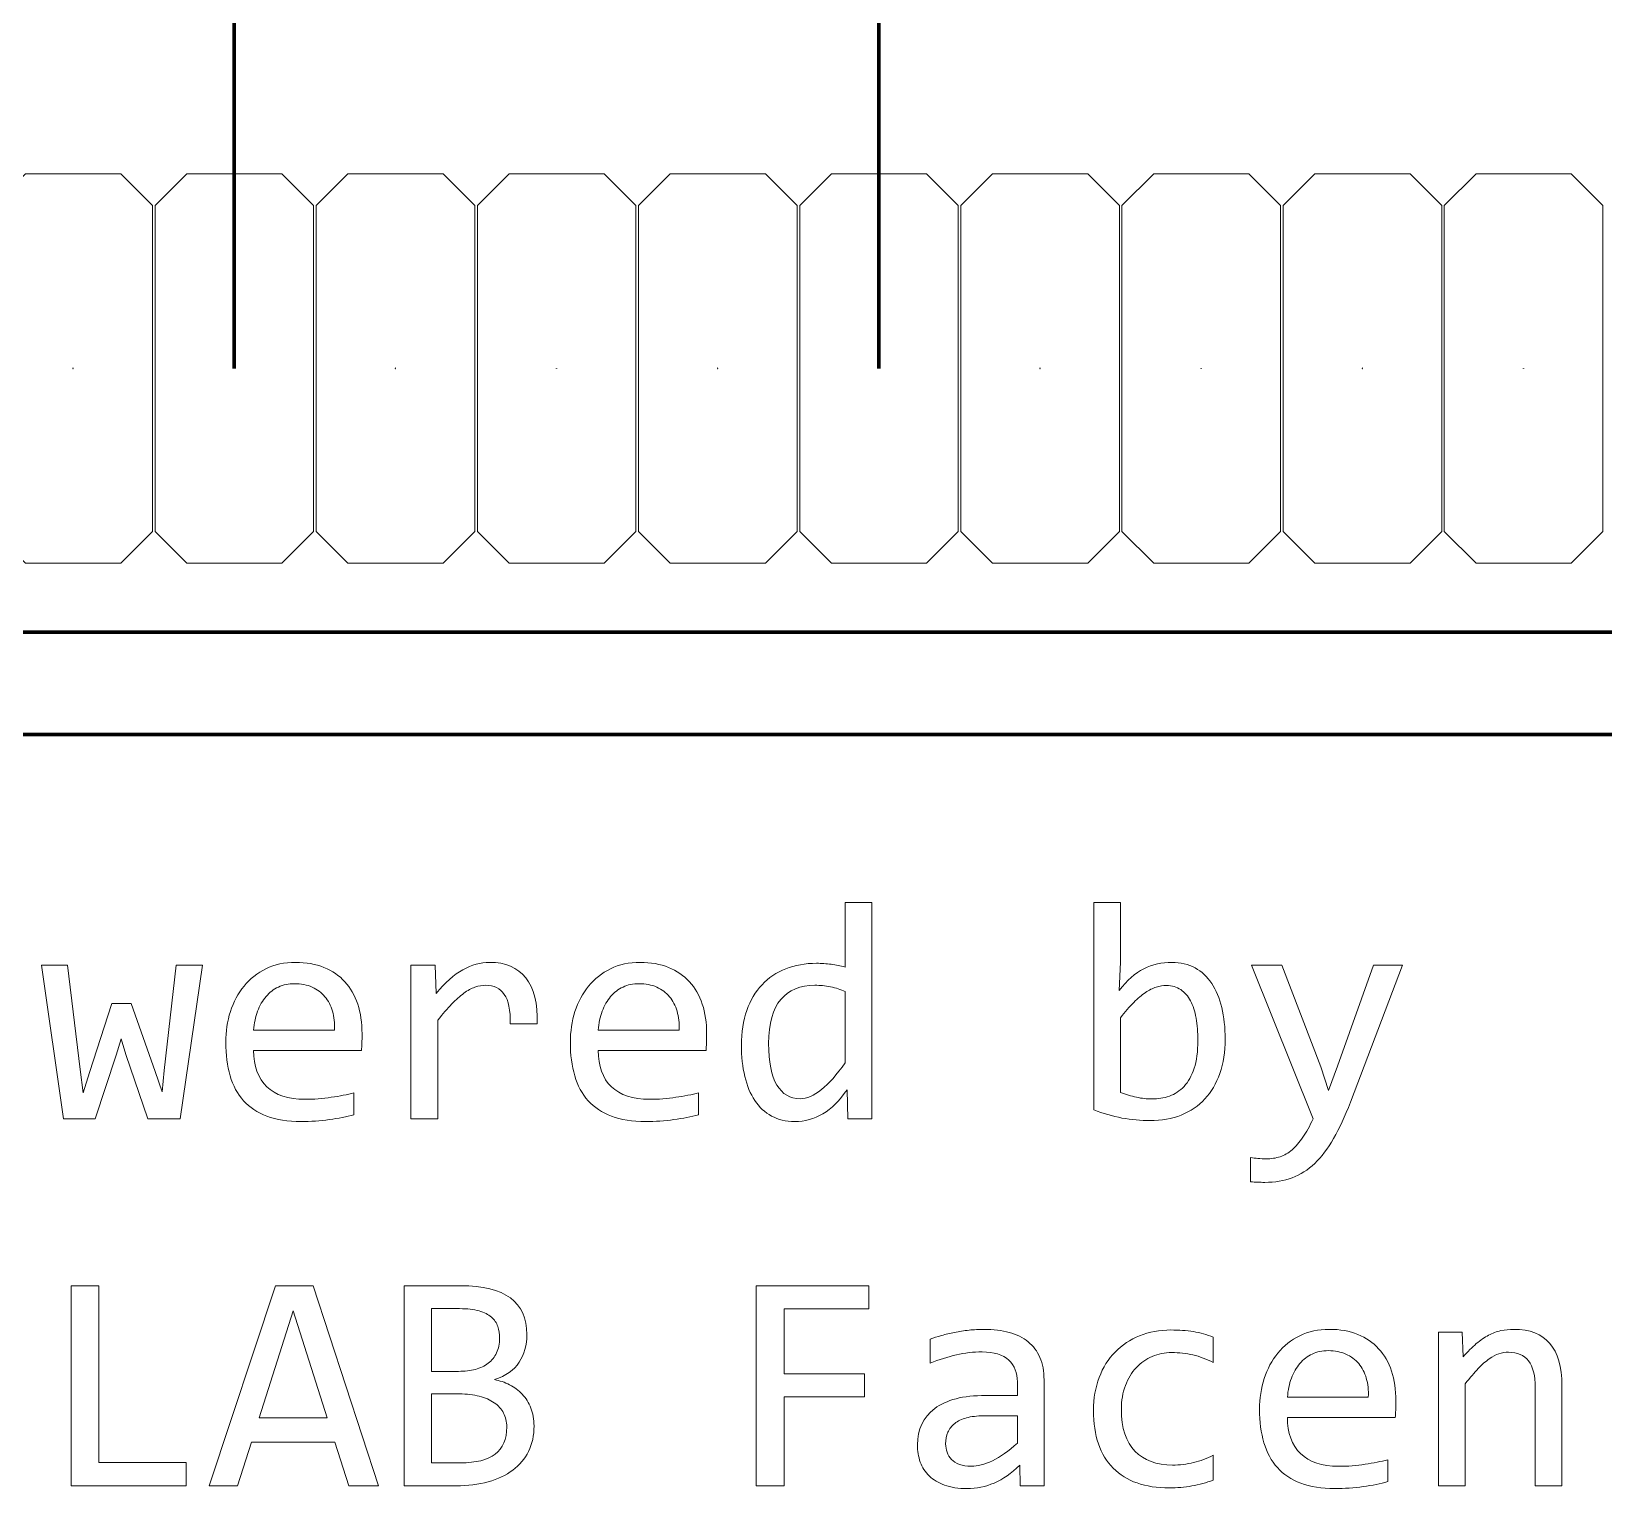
# Model space of a CAD drawing. Header units: millimetres. Extents: x 10 to 148, y -145 to 146.
# Drawn here: x 110.14 to 134.91, y 95.41 to 118.37 of the extents above; entities that cross this region are included whole.
import ezdxf

# ---------------------------------------------------------------- set-up
doc = ezdxf.new("R2010")
doc.units = ezdxf.units.MM
doc.header["$MEASUREMENT"] = 0
doc.layers.add('Layer 1', color=7, linetype='Continuous')

msp = doc.modelspace()

# ---------------------------------------------------------------- linework, layer by layer
at = {"layer": 'Layer 1', "color": 6, "lineweight": 120}
for points in [[(113.3338, 121.5393), (113.3338, 121.5393), (113.3323, 113.0592), (113.3323, 113.0592)], [(123.4935, 119.7494), (123.4935, 119.7494), (123.4923, 113.0592), (123.4923, 113.0592)], [(103.6616, 108.9016), (103.6616, 108.9016), (140.6141, 108.9014), (140.6141, 108.9014)], [(102.164, 107.289), (102.164, 107.289), (141.5447, 107.2888), (141.5447, 107.2888)]]:
    msp.add_open_spline(points, degree=3, dxfattribs=at)
at = {"layer": 'Layer 1', "lineweight": 9}
for points in [[(109.5441, 110.491), (109.5441, 110.491), (109.5441, 115.6274), (109.5441, 115.6274), (109.5441, 115.6274), (110.0441, 116.1274), (110.0441, 116.1274), (110.0441, 116.1274), (111.5441, 116.1274), (111.5441, 116.1274), (111.5441, 116.1274), (112.0441, 115.6274), (112.0441, 115.6274), (112.0441, 115.6274), (112.0441, 110.491), (112.0441, 110.491), (112.0441, 110.491), (111.5441, 109.991), (111.5441, 109.991), (111.5441, 109.991), (110.0441, 109.991), (110.0441, 109.991), (110.0441, 109.991), (109.5441, 110.491), (109.5441, 110.491)], [(112.0841, 110.491), (112.0841, 110.491), (112.0841, 115.6274), (112.0841, 115.6274), (112.0841, 115.6274), (112.5841, 116.1274), (112.5841, 116.1274), (112.5841, 116.1274), (114.0841, 116.1274), (114.0841, 116.1274), (114.0841, 116.1274), (114.5841, 115.6274), (114.5841, 115.6274), (114.5841, 115.6274), (114.5841, 110.491), (114.5841, 110.491), (114.5841, 110.491), (114.0841, 109.991), (114.0841, 109.991), (114.0841, 109.991), (112.5841, 109.991), (112.5841, 109.991), (112.5841, 109.991), (112.0841, 110.491), (112.0841, 110.491)], [(114.6241, 110.491), (114.6241, 110.491), (114.6241, 115.6274), (114.6241, 115.6274), (114.6241, 115.6274), (115.1241, 116.1274), (115.1241, 116.1274), (115.1241, 116.1274), (116.6241, 116.1274), (116.6241, 116.1274), (116.6241, 116.1274), (117.1241, 115.6274), (117.1241, 115.6274), (117.1241, 115.6274), (117.1241, 110.491), (117.1241, 110.491), (117.1241, 110.491), (116.6241, 109.991), (116.6241, 109.991), (116.6241, 109.991), (115.1241, 109.991), (115.1241, 109.991), (115.1241, 109.991), (114.6241, 110.491), (114.6241, 110.491)], [(117.1641, 110.491), (117.1641, 110.491), (117.1641, 115.6274), (117.1641, 115.6274), (117.1641, 115.6274), (117.6641, 116.1274), (117.6641, 116.1274), (117.6641, 116.1274), (119.1641, 116.1274), (119.1641, 116.1274), (119.1641, 116.1274), (119.6641, 115.6274), (119.6641, 115.6274), (119.6641, 115.6274), (119.6641, 110.491), (119.6641, 110.491), (119.6641, 110.491), (119.1641, 109.991), (119.1641, 109.991), (119.1641, 109.991), (117.6641, 109.991), (117.6641, 109.991), (117.6641, 109.991), (117.1641, 110.491), (117.1641, 110.491)], [(119.7041, 110.491), (119.7041, 110.491), (119.7041, 115.6274), (119.7041, 115.6274), (119.7041, 115.6274), (120.2041, 116.1274), (120.2041, 116.1274), (120.2041, 116.1274), (121.7041, 116.1274), (121.7041, 116.1274), (121.7041, 116.1274), (122.2041, 115.6274), (122.2041, 115.6274), (122.2041, 115.6274), (122.2041, 110.491), (122.2041, 110.491), (122.2041, 110.491), (121.7041, 109.991), (121.7041, 109.991), (121.7041, 109.991), (120.2041, 109.991), (120.2041, 109.991), (120.2041, 109.991), (119.7041, 110.491), (119.7041, 110.491)], [(122.2441, 110.491), (122.2441, 110.491), (122.2441, 115.6274), (122.2441, 115.6274), (122.2441, 115.6274), (122.7441, 116.1274), (122.7441, 116.1274), (122.7441, 116.1274), (124.2441, 116.1274), (124.2441, 116.1274), (124.2441, 116.1274), (124.7441, 115.6274), (124.7441, 115.6274), (124.7441, 115.6274), (124.7441, 110.491), (124.7441, 110.491), (124.7441, 110.491), (124.2441, 109.991), (124.2441, 109.991), (124.2441, 109.991), (122.7441, 109.991), (122.7441, 109.991), (122.7441, 109.991), (122.2441, 110.491), (122.2441, 110.491)], [(124.7841, 110.491), (124.7841, 110.491), (124.7841, 115.6274), (124.7841, 115.6274), (124.7841, 115.6274), (125.2841, 116.1274), (125.2841, 116.1274), (125.2841, 116.1274), (126.7841, 116.1274), (126.7841, 116.1274), (126.7841, 116.1274), (127.2841, 115.6274), (127.2841, 115.6274), (127.2841, 115.6274), (127.2841, 110.491), (127.2841, 110.491), (127.2841, 110.491), (126.7841, 109.991), (126.7841, 109.991), (126.7841, 109.991), (125.2841, 109.991), (125.2841, 109.991), (125.2841, 109.991), (124.7841, 110.491), (124.7841, 110.491)], [(127.3241, 110.491), (127.3241, 110.491), (127.3241, 115.6274), (127.3241, 115.6274), (127.3241, 115.6274), (127.8241, 116.1274), (127.8241, 116.1274), (127.8241, 116.1274), (129.3241, 116.1274), (129.3241, 116.1274), (129.3241, 116.1274), (129.8241, 115.6274), (129.8241, 115.6274), (129.8241, 115.6274), (129.8241, 110.491), (129.8241, 110.491), (129.8241, 110.491), (129.3241, 109.991), (129.3241, 109.991), (129.3241, 109.991), (127.8241, 109.991), (127.8241, 109.991), (127.8241, 109.991), (127.3241, 110.491), (127.3241, 110.491)], [(129.8641, 110.491), (129.8641, 110.491), (129.8641, 115.6274), (129.8641, 115.6274), (129.8641, 115.6274), (130.3641, 116.1274), (130.3641, 116.1274), (130.3641, 116.1274), (131.8641, 116.1274), (131.8641, 116.1274), (131.8641, 116.1274), (132.3641, 115.6274), (132.3641, 115.6274), (132.3641, 115.6274), (132.3641, 110.491), (132.3641, 110.491), (132.3641, 110.491), (131.8641, 109.991), (131.8641, 109.991), (131.8641, 109.991), (130.3641, 109.991), (130.3641, 109.991), (130.3641, 109.991), (129.8641, 110.491), (129.8641, 110.491)], [(132.4041, 110.491), (132.4041, 110.491), (132.4041, 115.6274), (132.4041, 115.6274), (132.4041, 115.6274), (132.9041, 116.1274), (132.9041, 116.1274), (132.9041, 116.1274), (134.4041, 116.1274), (134.4041, 116.1274), (134.4041, 116.1274), (134.9041, 115.6274), (134.9041, 115.6274), (134.9041, 115.6274), (134.9041, 110.491), (134.9041, 110.491), (134.9041, 110.491), (134.4041, 109.991), (134.4041, 109.991), (134.4041, 109.991), (132.9041, 109.991), (132.9041, 109.991), (132.9041, 109.991), (132.4041, 110.491), (132.4041, 110.491)]]:
    msp.add_open_spline(points, degree=3, knots=[0, 0, 0, 0, 0.125, 0.125, 0.125, 0.25, 0.25, 0.25, 0.375, 0.375, 0.375, 0.5, 0.5, 0.5, 0.625, 0.625, 0.625, 0.75, 0.75, 0.75, 0.875, 0.875, 0.875, 1, 1, 1, 1], dxfattribs=at)
at = {"layer": 'Layer 1', "color": 5}
for points in [[(110.7941, 113.0575), (110.7941, 113.0575), (110.7906, 113.0575), (110.7906, 113.0575), (110.7906, 113.0575), (110.7906, 113.061), (110.7906, 113.061), (110.7906, 113.061), (110.7941, 113.061), (110.7941, 113.061), (110.7941, 113.061), (110.7941, 113.0575), (110.7941, 113.0575)], [(113.3341, 113.0575), (113.3341, 113.0575), (113.3306, 113.0575), (113.3306, 113.0575), (113.3306, 113.0575), (113.3306, 113.061), (113.3306, 113.061), (113.3306, 113.061), (113.3341, 113.061), (113.3341, 113.061), (113.3341, 113.061), (113.3341, 113.0575), (113.3341, 113.0575)], [(115.8741, 113.0575), (115.8741, 113.0575), (115.8706, 113.0575), (115.8706, 113.0575), (115.8706, 113.0575), (115.8706, 113.061), (115.8706, 113.061), (115.8706, 113.061), (115.8741, 113.061), (115.8741, 113.061), (115.8741, 113.061), (115.8741, 113.0575), (115.8741, 113.0575)], [(118.4141, 113.0575), (118.4141, 113.0575), (118.4106, 113.0575), (118.4106, 113.0575), (118.4106, 113.0575), (118.4106, 113.061), (118.4106, 113.061), (118.4106, 113.061), (118.4141, 113.061), (118.4141, 113.061), (118.4141, 113.061), (118.4141, 113.0575), (118.4141, 113.0575)], [(120.9541, 113.0575), (120.9541, 113.0575), (120.9506, 113.0575), (120.9506, 113.0575), (120.9506, 113.0575), (120.9506, 113.061), (120.9506, 113.061), (120.9506, 113.061), (120.9541, 113.061), (120.9541, 113.061), (120.9541, 113.061), (120.9541, 113.0575), (120.9541, 113.0575)], [(123.4941, 113.0575), (123.4941, 113.0575), (123.4906, 113.0575), (123.4906, 113.0575), (123.4906, 113.0575), (123.4906, 113.061), (123.4906, 113.061), (123.4906, 113.061), (123.4941, 113.061), (123.4941, 113.061), (123.4941, 113.061), (123.4941, 113.0575), (123.4941, 113.0575)], [(126.0341, 113.0575), (126.0341, 113.0575), (126.0306, 113.0575), (126.0306, 113.0575), (126.0306, 113.0575), (126.0306, 113.061), (126.0306, 113.061), (126.0306, 113.061), (126.0341, 113.061), (126.0341, 113.061), (126.0341, 113.061), (126.0341, 113.0575), (126.0341, 113.0575)], [(128.5741, 113.0575), (128.5741, 113.0575), (128.5706, 113.0575), (128.5706, 113.0575), (128.5706, 113.0575), (128.5706, 113.061), (128.5706, 113.061), (128.5706, 113.061), (128.5741, 113.061), (128.5741, 113.061), (128.5741, 113.061), (128.5741, 113.0575), (128.5741, 113.0575)], [(131.1141, 113.0575), (131.1141, 113.0575), (131.1106, 113.0575), (131.1106, 113.0575), (131.1106, 113.0575), (131.1106, 113.061), (131.1106, 113.061), (131.1106, 113.061), (131.1141, 113.061), (131.1141, 113.061), (131.1141, 113.061), (131.1141, 113.0575), (131.1141, 113.0575)], [(133.6541, 113.0575), (133.6541, 113.0575), (133.6506, 113.0575), (133.6506, 113.0575), (133.6506, 113.0575), (133.6506, 113.061), (133.6506, 113.061), (133.6506, 113.061), (133.6541, 113.061), (133.6541, 113.061), (133.6541, 113.061), (133.6541, 113.0575), (133.6541, 113.0575)]]:
    msp.add_open_spline(points, degree=3, knots=[0, 0, 0, 0, 0.25, 0.25, 0.25, 0.5, 0.5, 0.5, 0.75, 0.75, 0.75, 1, 1, 1, 1], dxfattribs=at)
at = {"layer": 'Layer 1', "color": 5, "lineweight": 9}
for points in [[(110.7941, 113.0575), (110.7941, 113.0575), (110.7906, 113.0575), (110.7906, 113.0575), (110.7906, 113.0575), (110.7906, 113.061), (110.7906, 113.061), (110.7906, 113.061), (110.7941, 113.061), (110.7941, 113.061), (110.7941, 113.061), (110.7941, 113.0575), (110.7941, 113.0575)], [(113.3341, 113.0575), (113.3341, 113.0575), (113.3306, 113.0575), (113.3306, 113.0575), (113.3306, 113.0575), (113.3306, 113.061), (113.3306, 113.061), (113.3306, 113.061), (113.3341, 113.061), (113.3341, 113.061), (113.3341, 113.061), (113.3341, 113.0575), (113.3341, 113.0575)], [(115.8741, 113.0575), (115.8741, 113.0575), (115.8706, 113.0575), (115.8706, 113.0575), (115.8706, 113.0575), (115.8706, 113.061), (115.8706, 113.061), (115.8706, 113.061), (115.8741, 113.061), (115.8741, 113.061), (115.8741, 113.061), (115.8741, 113.0575), (115.8741, 113.0575)], [(118.4141, 113.0575), (118.4141, 113.0575), (118.4106, 113.0575), (118.4106, 113.0575), (118.4106, 113.0575), (118.4106, 113.061), (118.4106, 113.061), (118.4106, 113.061), (118.4141, 113.061), (118.4141, 113.061), (118.4141, 113.061), (118.4141, 113.0575), (118.4141, 113.0575)], [(120.9541, 113.0575), (120.9541, 113.0575), (120.9506, 113.0575), (120.9506, 113.0575), (120.9506, 113.0575), (120.9506, 113.061), (120.9506, 113.061), (120.9506, 113.061), (120.9541, 113.061), (120.9541, 113.061), (120.9541, 113.061), (120.9541, 113.0575), (120.9541, 113.0575)], [(123.4941, 113.0575), (123.4941, 113.0575), (123.4906, 113.0575), (123.4906, 113.0575), (123.4906, 113.0575), (123.4906, 113.061), (123.4906, 113.061), (123.4906, 113.061), (123.4941, 113.061), (123.4941, 113.061), (123.4941, 113.061), (123.4941, 113.0575), (123.4941, 113.0575)], [(126.0341, 113.0575), (126.0341, 113.0575), (126.0306, 113.0575), (126.0306, 113.0575), (126.0306, 113.0575), (126.0306, 113.061), (126.0306, 113.061), (126.0306, 113.061), (126.0341, 113.061), (126.0341, 113.061), (126.0341, 113.061), (126.0341, 113.0575), (126.0341, 113.0575)], [(128.5741, 113.0575), (128.5741, 113.0575), (128.5706, 113.0575), (128.5706, 113.0575), (128.5706, 113.0575), (128.5706, 113.061), (128.5706, 113.061), (128.5706, 113.061), (128.5741, 113.061), (128.5741, 113.061), (128.5741, 113.061), (128.5741, 113.0575), (128.5741, 113.0575)], [(131.1141, 113.0575), (131.1141, 113.0575), (131.1106, 113.0575), (131.1106, 113.0575), (131.1106, 113.0575), (131.1106, 113.061), (131.1106, 113.061), (131.1106, 113.061), (131.1141, 113.061), (131.1141, 113.061), (131.1141, 113.061), (131.1141, 113.0575), (131.1141, 113.0575)], [(133.6541, 113.0575), (133.6541, 113.0575), (133.6506, 113.0575), (133.6506, 113.0575), (133.6506, 113.0575), (133.6506, 113.061), (133.6506, 113.061), (133.6506, 113.061), (133.6541, 113.061), (133.6541, 113.061), (133.6541, 113.061), (133.6541, 113.0575), (133.6541, 113.0575)]]:
    msp.add_open_spline(points, degree=3, knots=[0, 0, 0, 0, 0.25, 0.25, 0.25, 0.5, 0.5, 0.5, 0.75, 0.75, 0.75, 1, 1, 1, 1], dxfattribs=at)
at = {"layer": 'Layer 1', "color": 161, "lineweight": 9}
for points, knots in [([(121.3257, 102.3927), (121.3257, 102.5985), (121.3536, 102.782), (121.4104, 102.9417), (121.4664, 103.1014), (121.5463, 103.2364), (121.6508, 103.3467), (121.7545, 103.457), (121.8788, 103.541), (122.0245, 103.5978), (122.1702, 103.6546), (122.3324, 103.6834), (122.511, 103.6834), (122.5884, 103.6834), (122.6649, 103.6785), (122.7398, 103.6686), (122.8147, 103.6595), (122.888, 103.6439), (122.9604, 103.6233), (122.9604, 103.6233), (122.9604, 104.6415), (122.9604, 104.6415), (122.9604, 104.6415), (123.3802, 104.6415), (123.3802, 104.6415), (123.3802, 104.6415), (123.3802, 101.2337), (123.3802, 101.2337), (123.3802, 101.2337), (123.0057, 101.2337), (123.0057, 101.2337), (123.0057, 101.2337), (122.9917, 101.6914), (122.9917, 101.6914), (122.874, 101.5202), (122.7472, 101.3942), (122.6098, 101.3119), (122.4731, 101.2304), (122.325, 101.1892), (122.1661, 101.1892), (122.0278, 101.1892), (121.9052, 101.2181), (121.7998, 101.2765), (121.6944, 101.3341), (121.6072, 101.4156), (121.5372, 101.521), (121.4672, 101.6263), (121.4146, 101.7531), (121.3792, 101.9005), (121.3438, 102.0486), (121.3257, 102.2124), (121.3257, 102.3927)], [0, 0, 0, 0, 0.0588235, 0.0588235, 0.0588235, 0.1176471, 0.1176471, 0.1176471, 0.1764706, 0.1764706, 0.1764706, 0.2352941, 0.2352941, 0.2352941, 0.2941176, 0.2941176, 0.2941176, 0.3529412, 0.3529412, 0.3529412, 0.4117647, 0.4117647, 0.4117647, 0.4705882, 0.4705882, 0.4705882, 0.5294118, 0.5294118, 0.5294118, 0.5882353, 0.5882353, 0.5882353, 0.6470588, 0.6470588, 0.6470588, 0.7058824, 0.7058824, 0.7058824, 0.7647059, 0.7647059, 0.7647059, 0.8235294, 0.8235294, 0.8235294, 0.8823529, 0.8823529, 0.8823529, 0.9411765, 0.9411765, 0.9411765, 1, 1, 1, 1]), ([(128.9497, 102.4874), (128.9497, 102.2865), (128.9217, 102.1062), (128.8666, 101.9482), (128.8106, 101.7901), (128.7324, 101.6552), (128.6304, 101.5457), (128.5283, 101.4354), (128.404, 101.3506), (128.2575, 101.2921), (128.1109, 101.2337), (127.9463, 101.2041), (127.7628, 101.2041), (127.6203, 101.2041), (127.4738, 101.2181), (127.324, 101.2452), (127.1742, 101.2724), (127.0269, 101.316), (126.8803, 101.3753), (126.8803, 101.3753), (126.8803, 104.6415), (126.8803, 104.6415), (126.8803, 104.6415), (127.3001, 104.6415), (127.3001, 104.6415), (127.3001, 104.6415), (127.3001, 103.7032), (127.3001, 103.7032), (127.3001, 103.7032), (127.2812, 103.2545), (127.2812, 103.2545), (127.4014, 103.4167), (127.5306, 103.5311), (127.6681, 103.5978), (127.8056, 103.6645), (127.9529, 103.6982), (128.1101, 103.6982), (128.2484, 103.6982), (128.3702, 103.6694), (128.4748, 103.611), (128.5793, 103.5533), (128.6666, 103.4718), (128.7374, 103.3665), (128.8082, 103.2611), (128.8617, 103.1344), (128.8971, 102.9854), (128.9324, 102.8364), (128.9497, 102.6709), (128.9497, 102.4874)], [0, 0, 0, 0, 0.0625, 0.0625, 0.0625, 0.125, 0.125, 0.125, 0.1875, 0.1875, 0.1875, 0.25, 0.25, 0.25, 0.3125, 0.3125, 0.3125, 0.375, 0.375, 0.375, 0.4375, 0.4375, 0.4375, 0.5, 0.5, 0.5, 0.5625, 0.5625, 0.5625, 0.625, 0.625, 0.625, 0.6875, 0.6875, 0.6875, 0.75, 0.75, 0.75, 0.8125, 0.8125, 0.8125, 0.875, 0.875, 0.875, 0.9375, 0.9375, 0.9375, 1, 1, 1, 1]), ([(112.8315, 103.6538), (112.8315, 103.6538), (112.4816, 101.2337), (112.4816, 101.2337), (112.4816, 101.2337), (111.9721, 101.2337), (111.9721, 101.2337), (111.9721, 101.2337), (111.6223, 102.2478), (111.6223, 102.2478), (111.6223, 102.2478), (111.5523, 102.4948), (111.5523, 102.4948), (111.5523, 102.4948), (111.4724, 102.2338), (111.4724, 102.2338), (111.4724, 102.2338), (111.1382, 101.2337), (111.1382, 101.2337), (111.1382, 101.2337), (110.6435, 101.2337), (110.6435, 101.2337), (110.6435, 101.2337), (110.2929, 103.6538), (110.2929, 103.6538), (110.2929, 103.6538), (110.7028, 103.6538), (110.7028, 103.6538), (110.7028, 103.6538), (110.9061, 102.0075), (110.9061, 102.0075), (110.9061, 102.0075), (110.9497, 101.6436), (110.9497, 101.6436), (110.9497, 101.6436), (111.0535, 101.9614), (111.0535, 101.9614), (111.0535, 101.9614), (111.4049, 103.0512), (111.4049, 103.0512), (111.4049, 103.0512), (111.707, 103.0512), (111.707, 103.0512), (111.707, 103.0512), (112.0857, 101.9762), (112.0857, 101.9762), (112.0857, 101.9762), (112.1943, 101.6576), (112.1943, 101.6576), (112.1943, 101.6576), (112.2306, 101.9951), (112.2306, 101.9951), (112.2306, 101.9951), (112.4166, 103.6538), (112.4166, 103.6538), (112.4166, 103.6538), (112.8315, 103.6538), (112.8315, 103.6538)], [0, 0, 0, 0, 0.0526316, 0.0526316, 0.0526316, 0.1052632, 0.1052632, 0.1052632, 0.1578947, 0.1578947, 0.1578947, 0.2105263, 0.2105263, 0.2105263, 0.2631579, 0.2631579, 0.2631579, 0.3157895, 0.3157895, 0.3157895, 0.3684211, 0.3684211, 0.3684211, 0.4210526, 0.4210526, 0.4210526, 0.4736842, 0.4736842, 0.4736842, 0.5263158, 0.5263158, 0.5263158, 0.5789474, 0.5789474, 0.5789474, 0.6315789, 0.6315789, 0.6315789, 0.6842105, 0.6842105, 0.6842105, 0.7368421, 0.7368421, 0.7368421, 0.7894737, 0.7894737, 0.7894737, 0.8421053, 0.8421053, 0.8421053, 0.8947368, 0.8947368, 0.8947368, 0.9473684, 0.9473684, 0.9473684, 1, 1, 1, 1]), ([(115.347, 102.573), (115.347, 102.5137), (115.3462, 102.4635), (115.3446, 102.424), (115.3429, 102.3836), (115.3405, 102.3458), (115.3372, 102.3104), (115.3372, 102.3104), (113.6382, 102.3104), (113.6382, 102.3104), (113.6382, 102.0626), (113.7073, 101.8716), (113.8456, 101.7391), (113.9839, 101.6066), (114.1831, 101.5399), (114.444, 101.5399), (114.5148, 101.5399), (114.5856, 101.5424), (114.6564, 101.5481), (114.7272, 101.5539), (114.7955, 101.5613), (114.8614, 101.5712), (114.9272, 101.5811), (114.9906, 101.5918), (115.0507, 101.6041), (115.1116, 101.6156), (115.1668, 101.6288), (115.2186, 101.6436), (115.2186, 101.6436), (115.2186, 101.2979), (115.2186, 101.2979), (115.1042, 101.2658), (114.975, 101.2395), (114.8309, 101.2197), (114.6877, 101.1991), (114.5379, 101.1892), (114.384, 101.1892), (114.1757, 101.1892), (113.9971, 101.2172), (113.8481, 101.274), (113.6983, 101.33), (113.5756, 101.4115), (113.4801, 101.5185), (113.3838, 101.6255), (113.313, 101.7564), (113.2678, 101.912), (113.2217, 102.0667), (113.1986, 102.2429), (113.1986, 102.4388), (113.1986, 102.6092), (113.2233, 102.7705), (113.2719, 102.9228), (113.3213, 103.0743), (113.3929, 103.2084), (113.4867, 103.3229), (113.5806, 103.4381), (113.6958, 103.5295), (113.8324, 103.597), (113.9691, 103.6645), (114.1247, 103.6982), (114.2983, 103.6982), (114.4671, 103.6982), (114.6161, 103.6719), (114.747, 103.6184), (114.877, 103.5657), (114.9865, 103.4908), (115.0754, 103.3936), (115.1651, 103.2965), (115.2326, 103.178), (115.2787, 103.0389), (115.324, 102.9006), (115.347, 102.745), (115.347, 102.573)], [0, 0, 0, 0, 0.0416667, 0.0416667, 0.0416667, 0.0833333, 0.0833333, 0.0833333, 0.125, 0.125, 0.125, 0.1666667, 0.1666667, 0.1666667, 0.2083333, 0.2083333, 0.2083333, 0.25, 0.25, 0.25, 0.2916667, 0.2916667, 0.2916667, 0.3333333, 0.3333333, 0.3333333, 0.375, 0.375, 0.375, 0.4166667, 0.4166667, 0.4166667, 0.4583333, 0.4583333, 0.4583333, 0.5, 0.5, 0.5, 0.5416667, 0.5416667, 0.5416667, 0.5833333, 0.5833333, 0.5833333, 0.625, 0.625, 0.625, 0.6666667, 0.6666667, 0.6666667, 0.7083333, 0.7083333, 0.7083333, 0.75, 0.75, 0.75, 0.7916667, 0.7916667, 0.7916667, 0.8333333, 0.8333333, 0.8333333, 0.875, 0.875, 0.875, 0.9166667, 0.9166667, 0.9166667, 0.9583333, 0.9583333, 0.9583333, 1, 1, 1, 1]), ([(116.1167, 103.6538), (116.1167, 103.6538), (116.5003, 103.6538), (116.5003, 103.6538), (116.5003, 103.6538), (116.5126, 103.2076), (116.5126, 103.2076), (116.6559, 103.3797), (116.7966, 103.5048), (116.9357, 103.5821), (117.0749, 103.6595), (117.2156, 103.6982), (117.3572, 103.6982), (117.6074, 103.6982), (117.7976, 103.6167), (117.9276, 103.4546), (118.0569, 103.2916), (118.117, 103.0504), (118.1071, 102.7302), (118.1071, 102.7302), (117.6823, 102.7302), (117.6823, 102.7302), (117.6873, 102.9434), (117.656, 103.0973), (117.5893, 103.1936), (117.5227, 103.2899), (117.4247, 103.3377), (117.2963, 103.3377), (117.2403, 103.3377), (117.1835, 103.3278), (117.1267, 103.3072), (117.0691, 103.2875), (117.0107, 103.2554), (116.9506, 103.2109), (116.8897, 103.1665), (116.8263, 103.1097), (116.7588, 103.0397), (116.6913, 102.9705), (116.6188, 102.8866), (116.5415, 102.7878), (116.5415, 102.7878), (116.5415, 101.2337), (116.5415, 101.2337), (116.5415, 101.2337), (116.1167, 101.2337), (116.1167, 101.2337), (116.1167, 101.2337), (116.1167, 103.6538), (116.1167, 103.6538)], [0, 0, 0, 0, 0.0625, 0.0625, 0.0625, 0.125, 0.125, 0.125, 0.1875, 0.1875, 0.1875, 0.25, 0.25, 0.25, 0.3125, 0.3125, 0.3125, 0.375, 0.375, 0.375, 0.4375, 0.4375, 0.4375, 0.5, 0.5, 0.5, 0.5625, 0.5625, 0.5625, 0.625, 0.625, 0.625, 0.6875, 0.6875, 0.6875, 0.75, 0.75, 0.75, 0.8125, 0.8125, 0.8125, 0.875, 0.875, 0.875, 0.9375, 0.9375, 0.9375, 1, 1, 1, 1]), ([(120.7782, 102.573), (120.7782, 102.5137), (120.7774, 102.4635), (120.7758, 102.424), (120.7741, 102.3836), (120.7717, 102.3458), (120.7684, 102.3104), (120.7684, 102.3104), (119.0694, 102.3104), (119.0694, 102.3104), (119.0694, 102.0626), (119.1385, 101.8716), (119.2768, 101.7391), (119.4151, 101.6066), (119.6143, 101.5399), (119.8752, 101.5399), (119.946, 101.5399), (120.0168, 101.5424), (120.0876, 101.5481), (120.1584, 101.5539), (120.2267, 101.5613), (120.2926, 101.5712), (120.3584, 101.5811), (120.4218, 101.5918), (120.4819, 101.6041), (120.5428, 101.6156), (120.598, 101.6288), (120.6498, 101.6436), (120.6498, 101.6436), (120.6498, 101.2979), (120.6498, 101.2979), (120.5354, 101.2658), (120.4062, 101.2395), (120.2621, 101.2197), (120.1189, 101.1991), (119.9691, 101.1892), (119.8152, 101.1892), (119.6069, 101.1892), (119.4283, 101.2172), (119.2793, 101.274), (119.1295, 101.33), (119.0068, 101.4115), (118.9113, 101.5185), (118.815, 101.6255), (118.7442, 101.7564), (118.699, 101.912), (118.6529, 102.0667), (118.6298, 102.2429), (118.6298, 102.4388), (118.6298, 102.6092), (118.6545, 102.7705), (118.7031, 102.9228), (118.7525, 103.0743), (118.8241, 103.2084), (118.9179, 103.3229), (119.0118, 103.4381), (119.127, 103.5295), (119.2636, 103.597), (119.4003, 103.6645), (119.5559, 103.6982), (119.7295, 103.6982), (119.8983, 103.6982), (120.0473, 103.6719), (120.1782, 103.6184), (120.3082, 103.5657), (120.4177, 103.4908), (120.5066, 103.3936), (120.5963, 103.2965), (120.6638, 103.178), (120.7099, 103.0389), (120.7552, 102.9006), (120.7782, 102.745), (120.7782, 102.573)], [0, 0, 0, 0, 0.0416667, 0.0416667, 0.0416667, 0.0833333, 0.0833333, 0.0833333, 0.125, 0.125, 0.125, 0.1666667, 0.1666667, 0.1666667, 0.2083333, 0.2083333, 0.2083333, 0.25, 0.25, 0.25, 0.2916667, 0.2916667, 0.2916667, 0.3333333, 0.3333333, 0.3333333, 0.375, 0.375, 0.375, 0.4166667, 0.4166667, 0.4166667, 0.4583333, 0.4583333, 0.4583333, 0.5, 0.5, 0.5, 0.5416667, 0.5416667, 0.5416667, 0.5833333, 0.5833333, 0.5833333, 0.625, 0.625, 0.625, 0.6666667, 0.6666667, 0.6666667, 0.7083333, 0.7083333, 0.7083333, 0.75, 0.75, 0.75, 0.7916667, 0.7916667, 0.7916667, 0.8333333, 0.8333333, 0.8333333, 0.875, 0.875, 0.875, 0.9166667, 0.9166667, 0.9166667, 0.9583333, 0.9583333, 0.9583333, 1, 1, 1, 1]), ([(131.7468, 103.6538), (131.7468, 103.6538), (130.9237, 101.493), (130.9237, 101.493), (130.8389, 101.2724), (130.7508, 101.0822), (130.6594, 100.9225), (130.5689, 100.7629), (130.4693, 100.632), (130.3615, 100.5291), (130.2545, 100.427), (130.1359, 100.3513), (130.0075, 100.3035), (129.8791, 100.255), (129.735, 100.2311), (129.5754, 100.2311), (129.5342, 100.2311), (129.4963, 100.2319), (129.4626, 100.2336), (129.4288, 100.2352), (129.3918, 100.2377), (129.3515, 100.241), (129.3515, 100.241), (129.3515, 100.6213), (129.3515, 100.6213), (129.3869, 100.6163), (129.4255, 100.6122), (129.4675, 100.6081), (129.5087, 100.604), (129.5531, 100.6015), (129.6, 100.6015), (129.6766, 100.6015), (129.749, 100.613), (129.8157, 100.6353), (129.8824, 100.6575), (129.9458, 100.6945), (130.005, 100.7447), (130.0643, 100.7958), (130.1211, 100.8616), (130.1763, 100.9415), (130.2306, 101.0222), (130.2841, 101.1193), (130.3351, 101.2337), (130.3351, 101.2337), (129.3663, 103.6538), (129.3663, 103.6538), (129.3663, 103.6538), (129.8437, 103.6538), (129.8437, 103.6538), (129.8437, 103.6538), (130.4578, 102.0511), (130.4578, 102.0511), (130.4578, 102.0511), (130.5812, 101.6774), (130.5812, 101.6774), (130.5812, 101.6774), (130.7212, 102.0626), (130.7212, 102.0626), (130.7212, 102.0626), (131.2867, 103.6538), (131.2867, 103.6538), (131.2867, 103.6538), (131.7468, 103.6538), (131.7468, 103.6538)], [0, 0, 0, 0, 0.047619, 0.047619, 0.047619, 0.0952381, 0.0952381, 0.0952381, 0.1428571, 0.1428571, 0.1428571, 0.1904762, 0.1904762, 0.1904762, 0.2380952, 0.2380952, 0.2380952, 0.2857143, 0.2857143, 0.2857143, 0.3333333, 0.3333333, 0.3333333, 0.3809524, 0.3809524, 0.3809524, 0.4285714, 0.4285714, 0.4285714, 0.4761905, 0.4761905, 0.4761905, 0.5238095, 0.5238095, 0.5238095, 0.5714286, 0.5714286, 0.5714286, 0.6190476, 0.6190476, 0.6190476, 0.6666667, 0.6666667, 0.6666667, 0.7142857, 0.7142857, 0.7142857, 0.7619048, 0.7619048, 0.7619048, 0.8095238, 0.8095238, 0.8095238, 0.8571429, 0.8571429, 0.8571429, 0.9047619, 0.9047619, 0.9047619, 0.952381, 0.952381, 0.952381, 1, 1, 1, 1]), ([(114.9124, 102.6314), (114.9174, 102.7392), (114.9067, 102.838), (114.8811, 102.9269), (114.8556, 103.0158), (114.8153, 103.0932), (114.7618, 103.1574), (114.7075, 103.2216), (114.6408, 103.2718), (114.5601, 103.308), (114.4794, 103.3443), (114.3864, 103.3624), (114.2802, 103.3624), (114.188, 103.3624), (114.1049, 103.3451), (114.0292, 103.3097), (113.9534, 103.2743), (113.8884, 103.2241), (113.8333, 103.1599), (113.7789, 103.0957), (113.7345, 103.0183), (113.7007, 102.9277), (113.667, 102.838), (113.6464, 102.7392), (113.6382, 102.6314), (113.6382, 102.6314), (114.9124, 102.6314), (114.9124, 102.6314)], [0, 0, 0, 0, 0.1111111, 0.1111111, 0.1111111, 0.2222222, 0.2222222, 0.2222222, 0.3333333, 0.3333333, 0.3333333, 0.4444444, 0.4444444, 0.4444444, 0.5555556, 0.5555556, 0.5555556, 0.6666667, 0.6666667, 0.6666667, 0.7777778, 0.7777778, 0.7777778, 0.8888889, 0.8888889, 0.8888889, 1, 1, 1, 1]), ([(120.3436, 102.6314), (120.3486, 102.7392), (120.3379, 102.838), (120.3123, 102.9269), (120.2868, 103.0158), (120.2465, 103.0932), (120.193, 103.1574), (120.1387, 103.2216), (120.072, 103.2718), (119.9913, 103.308), (119.9106, 103.3443), (119.8176, 103.3624), (119.7114, 103.3624), (119.6192, 103.3624), (119.5361, 103.3451), (119.4604, 103.3097), (119.3846, 103.2743), (119.3196, 103.2241), (119.2645, 103.1599), (119.2101, 103.0957), (119.1657, 103.0183), (119.1319, 102.9277), (119.0982, 102.838), (119.0776, 102.7392), (119.0694, 102.6314), (119.0694, 102.6314), (120.3436, 102.6314), (120.3436, 102.6314)], [0, 0, 0, 0, 0.1111111, 0.1111111, 0.1111111, 0.2222222, 0.2222222, 0.2222222, 0.3333333, 0.3333333, 0.3333333, 0.4444444, 0.4444444, 0.4444444, 0.5555556, 0.5555556, 0.5555556, 0.6666667, 0.6666667, 0.6666667, 0.7777778, 0.7777778, 0.7777778, 0.8888889, 0.8888889, 0.8888889, 1, 1, 1, 1]), ([(121.7553, 102.4207), (121.7553, 102.1285), (121.7981, 101.9095), (121.8846, 101.7655), (121.971, 101.6214), (122.0928, 101.5498), (122.2501, 101.5498), (122.3571, 101.5498), (122.469, 101.5975), (122.5876, 101.6922), (122.7053, 101.7869), (122.8304, 101.9276), (122.9604, 102.1145), (122.9604, 102.1145), (122.9604, 103.2389), (122.9604, 103.2389), (122.8913, 103.271), (122.8147, 103.2957), (122.7308, 103.3122), (122.6476, 103.3294), (122.5645, 103.3377), (122.4822, 103.3377), (122.2534, 103.3377), (122.0756, 103.2636), (121.9471, 103.1154), (121.8196, 102.9681), (121.7553, 102.7359), (121.7553, 102.4207)], [0, 0, 0, 0, 0.1111111, 0.1111111, 0.1111111, 0.2222222, 0.2222222, 0.2222222, 0.3333333, 0.3333333, 0.3333333, 0.4444444, 0.4444444, 0.4444444, 0.5555556, 0.5555556, 0.5555556, 0.6666667, 0.6666667, 0.6666667, 0.7777778, 0.7777778, 0.7777778, 0.8888889, 0.8888889, 0.8888889, 1, 1, 1, 1]), ([(128.52, 102.4692), (128.52, 102.596), (128.511, 102.7129), (128.4921, 102.8191), (128.474, 102.9253), (128.4443, 103.0158), (128.404, 103.0915), (128.3645, 103.1673), (128.3126, 103.2265), (128.2501, 103.2685), (128.1875, 103.3113), (128.1126, 103.3327), (128.0262, 103.3327), (127.9727, 103.3327), (127.9191, 103.3245), (127.864, 103.3072), (127.8097, 103.2908), (127.7529, 103.2619), (127.6944, 103.2233), (127.636, 103.1837), (127.5734, 103.1311), (127.5084, 103.066), (127.4434, 103.001), (127.3742, 102.9203), (127.3001, 102.824), (127.3001, 102.824), (127.3001, 101.6486), (127.3001, 101.6486), (127.3825, 101.6165), (127.4656, 101.5909), (127.5512, 101.5728), (127.636, 101.5539), (127.7175, 101.5449), (127.794, 101.5449), (127.8912, 101.5449), (127.9825, 101.5605), (128.0706, 101.5909), (128.1579, 101.6214), (128.2352, 101.6724), (128.3019, 101.7441), (128.3686, 101.8157), (128.4213, 101.9103), (128.4608, 102.0289), (128.5003, 102.1466), (128.52, 102.2939), (128.52, 102.4692)], [0, 0, 0, 0, 0.0666667, 0.0666667, 0.0666667, 0.1333333, 0.1333333, 0.1333333, 0.2, 0.2, 0.2, 0.2666667, 0.2666667, 0.2666667, 0.3333333, 0.3333333, 0.3333333, 0.4, 0.4, 0.4, 0.4666667, 0.4666667, 0.4666667, 0.5333333, 0.5333333, 0.5333333, 0.6, 0.6, 0.6, 0.6666667, 0.6666667, 0.6666667, 0.7333333, 0.7333333, 0.7333333, 0.8, 0.8, 0.8, 0.8666667, 0.8666667, 0.8666667, 0.9333333, 0.9333333, 0.9333333, 1, 1, 1, 1]), ([(112.5771, 95.4502), (112.5771, 95.4502), (110.7645, 95.4502), (110.7645, 95.4502), (110.7645, 95.4502), (110.7645, 98.6012), (110.7645, 98.6012), (110.7645, 98.6012), (111.1992, 98.6012), (111.1992, 98.6012), (111.1992, 98.6012), (111.1992, 95.8157), (111.1992, 95.8157), (111.1992, 95.8157), (112.5771, 95.8157), (112.5771, 95.8157), (112.5771, 95.8157), (112.5771, 95.4502), (112.5771, 95.4502)], [0, 0, 0, 0, 0.1666667, 0.1666667, 0.1666667, 0.3333333, 0.3333333, 0.3333333, 0.5, 0.5, 0.5, 0.6666667, 0.6666667, 0.6666667, 0.8333333, 0.8333333, 0.8333333, 1, 1, 1, 1]), ([(115.6063, 95.4502), (115.6063, 95.4502), (115.1388, 95.4502), (115.1388, 95.4502), (115.1388, 95.4502), (114.9206, 96.1367), (114.9206, 96.1367), (114.9206, 96.1367), (113.6036, 96.1367), (113.6036, 96.1367), (113.6036, 96.1367), (113.3855, 95.4502), (113.3855, 95.4502), (113.3855, 95.4502), (112.9393, 95.4502), (112.9393, 95.4502), (112.9393, 95.4502), (113.9855, 98.6012), (113.9855, 98.6012), (113.9855, 98.6012), (114.5741, 98.6012), (114.5741, 98.6012), (114.5741, 98.6012), (115.6063, 95.4502), (115.6063, 95.4502)], [0, 0, 0, 0, 0.125, 0.125, 0.125, 0.25, 0.25, 0.25, 0.375, 0.375, 0.375, 0.5, 0.5, 0.5, 0.625, 0.625, 0.625, 0.75, 0.75, 0.75, 0.875, 0.875, 0.875, 1, 1, 1, 1]), ([(118.0577, 96.3927), (118.0577, 96.2421), (118.0289, 96.1079), (117.9704, 95.991), (117.9128, 95.8749), (117.8305, 95.7762), (117.7227, 95.6963), (117.6157, 95.6157), (117.4864, 95.5547), (117.3342, 95.5128), (117.1827, 95.4708), (117.0139, 95.4502), (116.8279, 95.4502), (116.8279, 95.4502), (116.013, 95.4502), (116.013, 95.4502), (116.013, 95.4502), (116.013, 98.6012), (116.013, 98.6012), (116.013, 98.6012), (116.9036, 98.6012), (116.9036, 98.6012), (117.5976, 98.6012), (117.9441, 98.346), (117.9441, 97.8349), (117.9441, 97.6645), (117.9038, 97.518), (117.8239, 97.3953), (117.7441, 97.2735), (117.6132, 97.1829), (117.4321, 97.1228), (117.5169, 97.1072), (117.5967, 97.08), (117.6725, 97.0413), (117.7474, 97.0027), (117.814, 96.9524), (117.8717, 96.8915), (117.9285, 96.8306), (117.9746, 96.7582), (118.0075, 96.675), (118.0412, 96.5911), (118.0577, 96.4972), (118.0577, 96.3927)], [0, 0, 0, 0, 0.0714286, 0.0714286, 0.0714286, 0.1428571, 0.1428571, 0.1428571, 0.2142857, 0.2142857, 0.2142857, 0.2857143, 0.2857143, 0.2857143, 0.3571429, 0.3571429, 0.3571429, 0.4285714, 0.4285714, 0.4285714, 0.5, 0.5, 0.5, 0.5714286, 0.5714286, 0.5714286, 0.6428571, 0.6428571, 0.6428571, 0.7142857, 0.7142857, 0.7142857, 0.7857143, 0.7857143, 0.7857143, 0.8571429, 0.8571429, 0.8571429, 0.9285714, 0.9285714, 0.9285714, 1, 1, 1, 1]), ([(123.3358, 98.2357), (123.3358, 98.2357), (121.9974, 98.2357), (121.9974, 98.2357), (121.9974, 98.2357), (121.9974, 97.2134), (121.9974, 97.2134), (121.9974, 97.2134), (123.2658, 97.2134), (123.2658, 97.2134), (123.2658, 97.2134), (123.2658, 96.8528), (123.2658, 96.8528), (123.2658, 96.8528), (121.9974, 96.8528), (121.9974, 96.8528), (121.9974, 96.8528), (121.9974, 95.4502), (121.9974, 95.4502), (121.9974, 95.4502), (121.5578, 95.4502), (121.5578, 95.4502), (121.5578, 95.4502), (121.5578, 98.6012), (121.5578, 98.6012), (121.5578, 98.6012), (123.3358, 98.6012), (123.3358, 98.6012), (123.3358, 98.6012), (123.3358, 98.2357), (123.3358, 98.2357)], [0, 0, 0, 0, 0.1, 0.1, 0.1, 0.2, 0.2, 0.2, 0.3, 0.3, 0.3, 0.4, 0.4, 0.4, 0.5, 0.5, 0.5, 0.6, 0.6, 0.6, 0.7, 0.7, 0.7, 0.8, 0.8, 0.8, 0.9, 0.9, 0.9, 1, 1, 1, 1]), ([(114.798, 96.5219), (114.798, 96.5219), (114.263, 98.2086), (114.263, 98.2086), (114.263, 98.2086), (113.7263, 96.5219), (113.7263, 96.5219), (113.7263, 96.5219), (114.798, 96.5219), (114.798, 96.5219)], [0, 0, 0, 0, 0.3333333, 0.3333333, 0.3333333, 0.6666667, 0.6666667, 0.6666667, 1, 1, 1, 1]), ([(117.5144, 97.7772), (117.5144, 97.8415), (117.5045, 97.9024), (117.4856, 97.9592), (117.4667, 98.0168), (117.4329, 98.0653), (117.3852, 98.1065), (117.3374, 98.1477), (117.2724, 98.1806), (117.1917, 98.2045), (117.1103, 98.2283), (117.0074, 98.2407), (116.8831, 98.2407), (116.8831, 98.2407), (116.4427, 98.2407), (116.4427, 98.2407), (116.4427, 98.2407), (116.4427, 97.2529), (116.4427, 97.2529), (116.4427, 97.2529), (116.8682, 97.2529), (116.8682, 97.2529), (116.9662, 97.2529), (117.0543, 97.2636), (117.1325, 97.2842), (117.2115, 97.3056), (117.2798, 97.3377), (117.3358, 97.3813), (117.3926, 97.4241), (117.437, 97.4784), (117.4675, 97.5443), (117.4988, 97.6093), (117.5144, 97.6867), (117.5144, 97.7772)], [0, 0, 0, 0, 0.0909091, 0.0909091, 0.0909091, 0.1818182, 0.1818182, 0.1818182, 0.2727273, 0.2727273, 0.2727273, 0.3636364, 0.3636364, 0.3636364, 0.4545455, 0.4545455, 0.4545455, 0.5454545, 0.5454545, 0.5454545, 0.6363636, 0.6363636, 0.6363636, 0.7272727, 0.7272727, 0.7272727, 0.8181818, 0.8181818, 0.8181818, 0.9090909, 0.9090909, 0.9090909, 1, 1, 1, 1]), ([(125.7213, 95.4502), (125.7213, 95.4502), (125.7123, 95.7753), (125.7123, 95.7753), (125.5806, 95.6453), (125.4464, 95.5506), (125.3106, 95.493), (125.1747, 95.4346), (125.0315, 95.4057), (124.8825, 95.4057), (124.7442, 95.4057), (124.6257, 95.4239), (124.5277, 95.4593), (124.4298, 95.4947), (124.3483, 95.5432), (124.2849, 95.605), (124.2215, 95.6667), (124.1746, 95.7391), (124.145, 95.8231), (124.1153, 95.907), (124.1005, 95.9976), (124.1005, 96.0955), (124.1005, 96.3384), (124.1911, 96.5285), (124.3722, 96.666), (124.5533, 96.8035), (124.82, 96.8726), (125.1739, 96.8726), (125.1739, 96.8726), (125.676, 96.8726), (125.676, 96.8726), (125.676, 96.8726), (125.676, 97.085), (125.676, 97.085), (125.676, 97.229), (125.6299, 97.3434), (125.5386, 97.4299), (125.4464, 97.5163), (125.3064, 97.5591), (125.1188, 97.5591), (124.9821, 97.5591), (124.8471, 97.5435), (124.7146, 97.513), (124.5821, 97.4817), (124.4446, 97.4381), (124.303, 97.3813), (124.303, 97.3813), (124.303, 97.7616), (124.303, 97.7616), (124.3557, 97.7805), (124.415, 97.7995), (124.48, 97.8176), (124.545, 97.8365), (124.6142, 97.8522), (124.6858, 97.867), (124.7582, 97.881), (124.834, 97.8925), (124.913, 97.9015), (124.9912, 97.9106), (125.071, 97.9147), (125.1509, 97.9147), (125.2974, 97.9147), (125.4291, 97.8982), (125.5468, 97.8661), (125.6637, 97.834), (125.7633, 97.7855), (125.844, 97.7196), (125.9255, 97.6538), (125.9872, 97.5706), (126.0308, 97.471), (126.0744, 97.3714), (126.0958, 97.2537), (126.0958, 97.1187), (126.0958, 97.1187), (126.0958, 95.4502), (126.0958, 95.4502), (126.0958, 95.4502), (125.7213, 95.4502), (125.7213, 95.4502)], [0, 0, 0, 0, 0.0384615, 0.0384615, 0.0384615, 0.0769231, 0.0769231, 0.0769231, 0.1153846, 0.1153846, 0.1153846, 0.1538462, 0.1538462, 0.1538462, 0.1923077, 0.1923077, 0.1923077, 0.2307692, 0.2307692, 0.2307692, 0.2692308, 0.2692308, 0.2692308, 0.3076923, 0.3076923, 0.3076923, 0.3461538, 0.3461538, 0.3461538, 0.3846154, 0.3846154, 0.3846154, 0.4230769, 0.4230769, 0.4230769, 0.4615385, 0.4615385, 0.4615385, 0.5, 0.5, 0.5, 0.5384615, 0.5384615, 0.5384615, 0.5769231, 0.5769231, 0.5769231, 0.6153846, 0.6153846, 0.6153846, 0.6538462, 0.6538462, 0.6538462, 0.6923077, 0.6923077, 0.6923077, 0.7307692, 0.7307692, 0.7307692, 0.7692308, 0.7692308, 0.7692308, 0.8076923, 0.8076923, 0.8076923, 0.8461538, 0.8461538, 0.8461538, 0.8846154, 0.8846154, 0.8846154, 0.9230769, 0.9230769, 0.9230769, 0.9615385, 0.9615385, 0.9615385, 1, 1, 1, 1]), ([(128.7621, 95.5391), (128.6526, 95.4971), (128.5406, 95.4658), (128.4254, 95.4461), (128.3101, 95.4255), (128.1916, 95.4156), (128.0698, 95.4156), (127.687, 95.4156), (127.3923, 95.5193), (127.1857, 95.7268), (126.9791, 95.9342), (126.8754, 96.2371), (126.8754, 96.6364), (126.8754, 96.8273), (126.905, 97.001), (126.9643, 97.1574), (127.0244, 97.313), (127.1075, 97.4463), (127.2154, 97.5575), (127.3232, 97.6686), (127.4524, 97.7542), (127.6014, 97.8143), (127.7512, 97.8744), (127.9159, 97.9048), (128.0961, 97.9048), (128.2212, 97.9048), (128.339, 97.8958), (128.4484, 97.8785), (128.5579, 97.8604), (128.6625, 97.8316), (128.7621, 97.7912), (128.7621, 97.7912), (128.7621, 97.3912), (128.7621, 97.3912), (128.6575, 97.4463), (128.5513, 97.4867), (128.4427, 97.5114), (128.334, 97.5369), (128.2221, 97.5492), (128.106, 97.5492), (127.9982, 97.5492), (127.8969, 97.5287), (127.8006, 97.4875), (127.7051, 97.4463), (127.6212, 97.3879), (127.5487, 97.3105), (127.4763, 97.2331), (127.4195, 97.1393), (127.3775, 97.0282), (127.3355, 96.9171), (127.315, 96.7919), (127.315, 96.652), (127.315, 96.359), (127.3857, 96.14), (127.5282, 95.9943), (127.6706, 95.8486), (127.8681, 95.7762), (128.1208, 95.7762), (128.2344, 95.7762), (128.3455, 95.7893), (128.4526, 95.8149), (128.5587, 95.8404), (128.6625, 95.8782), (128.7621, 95.9293), (128.7621, 95.9293), (128.7621, 95.5391), (128.7621, 95.5391)], [0, 0, 0, 0, 0.0454545, 0.0454545, 0.0454545, 0.0909091, 0.0909091, 0.0909091, 0.1363636, 0.1363636, 0.1363636, 0.1818182, 0.1818182, 0.1818182, 0.2272727, 0.2272727, 0.2272727, 0.2727273, 0.2727273, 0.2727273, 0.3181818, 0.3181818, 0.3181818, 0.3636364, 0.3636364, 0.3636364, 0.4090909, 0.4090909, 0.4090909, 0.4545455, 0.4545455, 0.4545455, 0.5, 0.5, 0.5, 0.5454545, 0.5454545, 0.5454545, 0.5909091, 0.5909091, 0.5909091, 0.6363636, 0.6363636, 0.6363636, 0.6818182, 0.6818182, 0.6818182, 0.7272727, 0.7272727, 0.7272727, 0.7727273, 0.7727273, 0.7727273, 0.8181818, 0.8181818, 0.8181818, 0.8636364, 0.8636364, 0.8636364, 0.9090909, 0.9090909, 0.9090909, 0.9545455, 0.9545455, 0.9545455, 1, 1, 1, 1]), ([(131.6406, 96.7895), (131.6406, 96.7302), (131.6398, 96.68), (131.6382, 96.6405), (131.6365, 96.6001), (131.6341, 96.5623), (131.6308, 96.5269), (131.6308, 96.5269), (129.9318, 96.5269), (129.9318, 96.5269), (129.9318, 96.2791), (130.0009, 96.0881), (130.1392, 95.9556), (130.2775, 95.8231), (130.4767, 95.7564), (130.7376, 95.7564), (130.8084, 95.7564), (130.8792, 95.7589), (130.95, 95.7646), (131.0208, 95.7704), (131.0891, 95.7778), (131.155, 95.7877), (131.2208, 95.7976), (131.2842, 95.8083), (131.3443, 95.8206), (131.4052, 95.8321), (131.4604, 95.8453), (131.5122, 95.8601), (131.5122, 95.8601), (131.5122, 95.5144), (131.5122, 95.5144), (131.3978, 95.4823), (131.2686, 95.456), (131.1245, 95.4362), (130.9813, 95.4156), (130.8315, 95.4057), (130.6776, 95.4057), (130.4693, 95.4057), (130.2907, 95.4337), (130.1417, 95.4905), (129.9919, 95.5465), (129.8692, 95.628), (129.7737, 95.735), (129.6774, 95.842), (129.6066, 95.9729), (129.5614, 96.1285), (129.5153, 96.2832), (129.4922, 96.4594), (129.4922, 96.6553), (129.4922, 96.8257), (129.5169, 96.987), (129.5655, 97.1393), (129.6149, 97.2908), (129.6865, 97.4249), (129.7803, 97.5394), (129.8742, 97.6546), (129.9894, 97.746), (130.126, 97.8135), (130.2627, 97.881), (130.4183, 97.9147), (130.5919, 97.9147), (130.7607, 97.9147), (130.9097, 97.8884), (131.0406, 97.8349), (131.1706, 97.7822), (131.2801, 97.7073), (131.369, 97.6101), (131.4587, 97.513), (131.5262, 97.3945), (131.5723, 97.2554), (131.6176, 97.1171), (131.6406, 96.9615), (131.6406, 96.7895)], [0, 0, 0, 0, 0.0416667, 0.0416667, 0.0416667, 0.0833333, 0.0833333, 0.0833333, 0.125, 0.125, 0.125, 0.1666667, 0.1666667, 0.1666667, 0.2083333, 0.2083333, 0.2083333, 0.25, 0.25, 0.25, 0.2916667, 0.2916667, 0.2916667, 0.3333333, 0.3333333, 0.3333333, 0.375, 0.375, 0.375, 0.4166667, 0.4166667, 0.4166667, 0.4583333, 0.4583333, 0.4583333, 0.5, 0.5, 0.5, 0.5416667, 0.5416667, 0.5416667, 0.5833333, 0.5833333, 0.5833333, 0.625, 0.625, 0.625, 0.6666667, 0.6666667, 0.6666667, 0.7083333, 0.7083333, 0.7083333, 0.75, 0.75, 0.75, 0.7916667, 0.7916667, 0.7916667, 0.8333333, 0.8333333, 0.8333333, 0.875, 0.875, 0.875, 0.9166667, 0.9166667, 0.9166667, 0.9583333, 0.9583333, 0.9583333, 1, 1, 1, 1]), ([(132.3115, 97.8703), (132.3115, 97.8703), (132.6852, 97.8703), (132.6852, 97.8703), (132.6852, 97.8703), (132.7025, 97.4801), (132.7025, 97.4801), (132.7733, 97.5632), (132.8416, 97.6332), (132.9075, 97.6892), (132.9733, 97.7443), (133.0376, 97.7888), (133.1018, 97.8225), (133.1651, 97.8571), (133.2293, 97.8801), (133.2952, 97.8941), (133.3611, 97.9081), (133.4294, 97.9147), (133.5002, 97.9147), (133.7496, 97.9147), (133.9381, 97.8415), (134.0657, 97.6941), (134.1933, 97.5468), (134.2575, 97.3253), (134.2575, 97.0298), (134.2575, 97.0298), (134.2575, 95.4502), (134.2575, 95.4502), (134.2575, 95.4502), (133.8377, 95.4502), (133.8377, 95.4502), (133.8377, 95.4502), (133.8377, 96.9969), (133.8377, 96.9969), (133.8377, 97.187), (133.8023, 97.327), (133.7315, 97.4175), (133.6607, 97.5089), (133.5553, 97.5542), (133.4162, 97.5542), (133.3643, 97.5542), (133.3141, 97.5468), (133.2656, 97.5311), (133.2162, 97.5163), (133.1651, 97.4891), (133.1125, 97.4513), (133.059, 97.4134), (133.0013, 97.3624), (132.9396, 97.2982), (132.8779, 97.234), (132.8087, 97.1533), (132.7313, 97.057), (132.7313, 97.057), (132.7313, 95.4502), (132.7313, 95.4502), (132.7313, 95.4502), (132.3115, 95.4502), (132.3115, 95.4502), (132.3115, 95.4502), (132.3115, 97.8703), (132.3115, 97.8703)], [0, 0, 0, 0, 0.05, 0.05, 0.05, 0.1, 0.1, 0.1, 0.15, 0.15, 0.15, 0.2, 0.2, 0.2, 0.25, 0.25, 0.25, 0.3, 0.3, 0.3, 0.35, 0.35, 0.35, 0.4, 0.4, 0.4, 0.45, 0.45, 0.45, 0.5, 0.5, 0.5, 0.55, 0.55, 0.55, 0.6, 0.6, 0.6, 0.65, 0.65, 0.65, 0.7, 0.7, 0.7, 0.75, 0.75, 0.75, 0.8, 0.8, 0.8, 0.85, 0.85, 0.85, 0.9, 0.9, 0.9, 0.95, 0.95, 0.95, 1, 1, 1, 1]), ([(131.206, 96.8479), (131.211, 96.9557), (131.2003, 97.0545), (131.1747, 97.1434), (131.1492, 97.2323), (131.1089, 97.3097), (131.0554, 97.3739), (131.0011, 97.4381), (130.9344, 97.4883), (130.8537, 97.5245), (130.773, 97.5608), (130.68, 97.5789), (130.5738, 97.5789), (130.4816, 97.5789), (130.3985, 97.5616), (130.3228, 97.5262), (130.247, 97.4908), (130.182, 97.4406), (130.1269, 97.3764), (130.0725, 97.3122), (130.0281, 97.2348), (129.9943, 97.1442), (129.9606, 97.0545), (129.94, 96.9557), (129.9318, 96.8479), (129.9318, 96.8479), (131.206, 96.8479), (131.206, 96.8479)], [0, 0, 0, 0, 0.1111111, 0.1111111, 0.1111111, 0.2222222, 0.2222222, 0.2222222, 0.3333333, 0.3333333, 0.3333333, 0.4444444, 0.4444444, 0.4444444, 0.5555556, 0.5555556, 0.5555556, 0.6666667, 0.6666667, 0.6666667, 0.7777778, 0.7777778, 0.7777778, 0.8888889, 0.8888889, 0.8888889, 1, 1, 1, 1]), ([(117.628, 96.3779), (117.628, 96.4586), (117.6107, 96.531), (117.577, 96.5952), (117.5432, 96.6602), (117.4947, 96.7146), (117.4296, 96.7582), (117.3654, 96.8026), (117.2872, 96.8372), (117.195, 96.8611), (117.102, 96.885), (116.9983, 96.8973), (116.8822, 96.8973), (116.8822, 96.8973), (116.4427, 96.8973), (116.4427, 96.8973), (116.4427, 96.8973), (116.4427, 95.8107), (116.4427, 95.8107), (116.4427, 95.8107), (116.8962, 95.8107), (116.8962, 95.8107), (117.1432, 95.8107), (117.3259, 95.8568), (117.4469, 95.9482), (117.5679, 96.0404), (117.628, 96.1836), (117.628, 96.3779)], [0, 0, 0, 0, 0.1111111, 0.1111111, 0.1111111, 0.2222222, 0.2222222, 0.2222222, 0.3333333, 0.3333333, 0.3333333, 0.4444444, 0.4444444, 0.4444444, 0.5555556, 0.5555556, 0.5555556, 0.6666667, 0.6666667, 0.6666667, 0.7777778, 0.7777778, 0.7777778, 0.8888889, 0.8888889, 0.8888889, 1, 1, 1, 1]), ([(125.676, 96.5516), (125.676, 96.5516), (125.1435, 96.5516), (125.1435, 96.5516), (125.0389, 96.5516), (124.9484, 96.5409), (124.8726, 96.5203), (124.7977, 96.4997), (124.7352, 96.4693), (124.6874, 96.4314), (124.6389, 96.3927), (124.6035, 96.3466), (124.5796, 96.2923), (124.5566, 96.2388), (124.545, 96.1779), (124.545, 96.1104), (124.545, 96.0643), (124.5524, 96.0198), (124.5664, 95.977), (124.5812, 95.9342), (124.6043, 95.8963), (124.6364, 95.8634), (124.6685, 95.8305), (124.7105, 95.805), (124.7623, 95.7852), (124.8134, 95.7663), (124.8759, 95.7564), (124.95, 95.7564), (125.0463, 95.7564), (125.1575, 95.786), (125.2817, 95.8445), (125.406, 95.9029), (125.5377, 95.9959), (125.676, 96.1227), (125.676, 96.1227), (125.676, 96.5516), (125.676, 96.5516)], [0, 0, 0, 0, 0.0833333, 0.0833333, 0.0833333, 0.1666667, 0.1666667, 0.1666667, 0.25, 0.25, 0.25, 0.3333333, 0.3333333, 0.3333333, 0.4166667, 0.4166667, 0.4166667, 0.5, 0.5, 0.5, 0.5833333, 0.5833333, 0.5833333, 0.6666667, 0.6666667, 0.6666667, 0.75, 0.75, 0.75, 0.8333333, 0.8333333, 0.8333333, 0.9166667, 0.9166667, 0.9166667, 1, 1, 1, 1])]:
    msp.add_open_spline(points, degree=3, knots=knots, dxfattribs=at)

doc.saveas('drawing.dxf')
